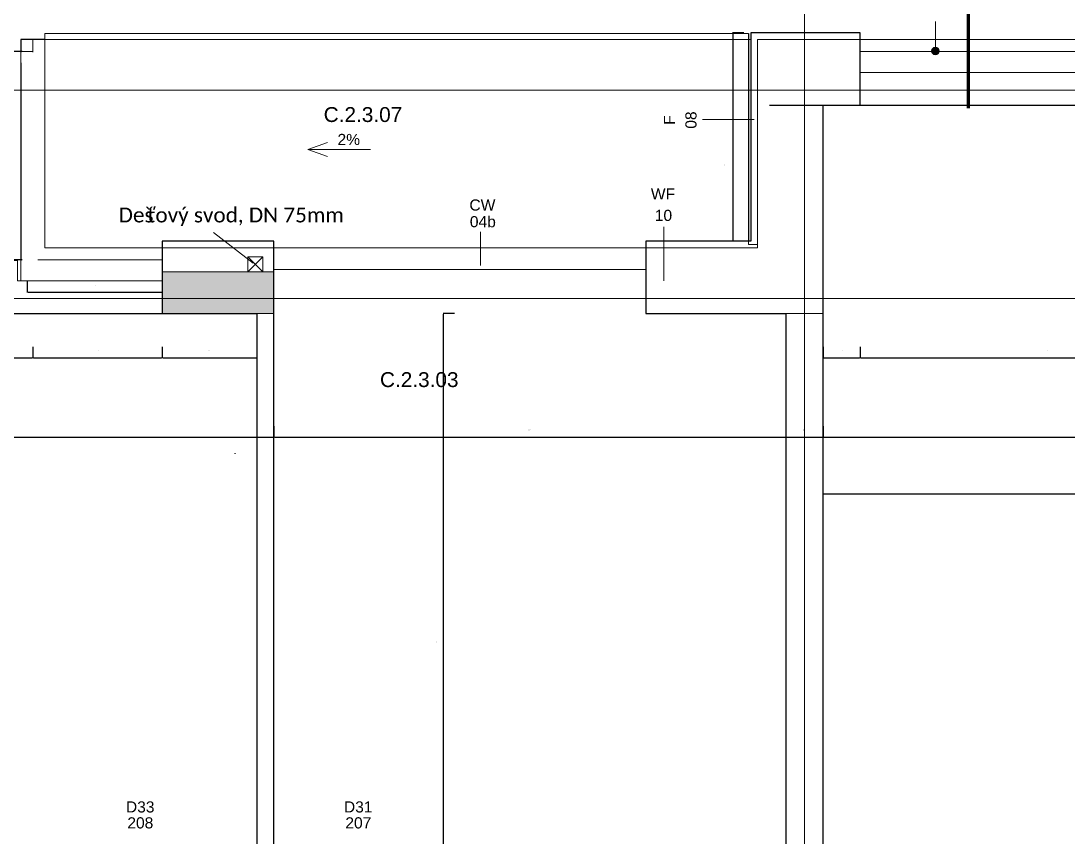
# Model space of a CAD drawing. Extents: x -47641 to 202, y -7675 to 12965.
# Drawn here: x -42100 to -35063, y 2630 to 8114 of the extents above; entities that cross this region are included whole.
import ezdxf

# ---------------------------------------------------------------- set-up
doc = ezdxf.new("R2010")
doc.units = 0
for name, color, linetype, lineweight in [('A-____-____-DIMS', 9, 'CONTINUOUS', 5), ('A-AREA-____-IDEN', 9, 'CONTINUOUS', 9), ('A-AREA-____-OTLN', 9, 'CONTINUOUS', 5), ('A-AREA-BNDY-OTLN', 9, 'CONTINUOUS', 5), ('A-DETL-____-THIN', 9, 'CONTINUOUS', 9), ('A-DOOR-____-IDEN', 9, 'CONTINUOUS', 9), ('A-FLOR-____-OTLN', 9, 'CONTINUOUS', 9), ('A-FLOR-____-OVHD', 9, 'CONTINUOUS', 25), ('A-GENM-____-IDEN', 9, 'CONTINUOUS', 9), ('A-WALL-____-IDEN', 9, 'CONTINUOUS', 9), ('A-WALL-____-MCUT', 9, 'CONTINUOUS', 25), ('A-WALL-____-PATT', 9, 'CONTINUOUS', 25), ('G-____-____-SYMB', 9, 'CONTINUOUS', 9), ('G-____-____-TEXT', 9, 'CONTINUOUS', 5), ('I-WALL-____-MCUT', 9, 'CONTINUOUS', 25), ('M-HVAC-DUCT-OTLN', 9, 'CONTINUOUS', 9), ('S-GRID-____-OTLN', 9, 'CONTINUOUS', 5)]:
    doc.layers.add(name, color=color, linetype=linetype, lineweight=lineweight)
doc.styles.add('Arial_1', font='Arial_1')
doc.styles.add('Arial_2', font='Arial_2')
doc.styles.add('Arial_B', font='Arial_B')
doc.styles.add('Calibri', font='Calibri')
doc.dimstyles.get("Standard").update_dxf_attribs({"dimtxt": 2.5, "dimasz": 2.5, "dimexe": 1.25, "dimexo": 0.625, "dimtad": 0, "dimtoh": 1, "dimdec": 4, "dimzin": 1, "dimdsep": 46, "dimtxsty": 'Standard', "dimcen": 0.09, "dimadec": 0, "dimazin": 0, "dimtfac": 1, "dimtdec": 4, "dimtofl": 0, "dimtmove": 0, "dimatfit": 3, "dimfxl": 1, "dimtolj": 1, "dimtzin": 0, "dimarcsym": 0})

# ---------------------------------------------------------------- blocks, each defined once
blk = doc.blocks.new('*D7')
at = {"layer": 'A-____-____-DIMS', "color": 0, "linetype": 'ByBlock', "lineweight": -2}
for p, q in [((-42057.4, 6364.8), (-42057.4, 6289.2)), ((-41149.9, 6364.8), (-41149.9, 6289.2)), ((-42052.4, 6290.5), (-41154.9, 6290.5))]:
    blk.add_line(p, q, dxfattribs=at)
for points in [[(-42057.4, 6290.5), (-42054.9, 6290.9), (-42054.9, 6290)], [(-41149.9, 6290.5), (-41152.4, 6290), (-41152.4, 6290.9)]]:
    blk.add_solid(points, dxfattribs=at)
at = {"layer": 'A-____-____-DIMS', "color": 0, "linetype": 'CONTINUOUS', "lineweight": -2, "insert": (-41603.7, 6338.7), "char_height": 2.5, "width": 13.611, "attachment_point": 5}
blk.add_mtext('907.5385', dxfattribs=at)
blk = doc.blocks.new('*D10')
at = {"layer": 'A-____-____-DIMS', "color": 0, "linetype": 'ByBlock', "lineweight": -2}
for p, q in [((-36459.9, 5923.8), (-36459.9, 5848.2)), ((-33944.9, 5923.8), (-33944.9, 5848.2)), ((-36454.9, 5849.4), (-33949.9, 5849.4))]:
    blk.add_line(p, q, dxfattribs=at)
for points in [[(-36459.9, 5849.4), (-36457.4, 5849.9), (-36457.4, 5849)], [(-33944.9, 5849.4), (-33947.4, 5849), (-33947.4, 5849.9)]]:
    blk.add_solid(points, dxfattribs=at)
at = {"layer": 'A-____-____-DIMS', "color": 0, "linetype": 'CONTINUOUS', "lineweight": -2, "insert": (-35202.4, 5897.7), "char_height": 2.5, "width": 15, "attachment_point": 5}
blk.add_mtext('2515.0093', dxfattribs=at)
blk = doc.blocks.new('*D11')
at = {"layer": 'A-____-____-DIMS', "color": 0, "linetype": 'ByBlock', "lineweight": -2}
for p, q in [((-36709.9, 5923.8), (-36709.9, 5848.2)), ((-36459.9, 5923.8), (-36459.9, 5848.2)), ((-36704.9, 5849.4), (-36464.9, 5849.4))]:
    blk.add_line(p, q, dxfattribs=at)
for points in [[(-36709.9, 5849.4), (-36707.4, 5849.9), (-36707.4, 5849)], [(-36459.9, 5849.4), (-36462.4, 5849), (-36462.4, 5849.9)]]:
    blk.add_solid(points, dxfattribs=at)
at = {"layer": 'A-____-____-DIMS', "color": 0, "linetype": 'CONTINUOUS', "lineweight": -2, "insert": (-36584.9, 5897.7), "char_height": 2.5, "width": 13.611, "attachment_point": 5}
blk.add_mtext('250.0000', dxfattribs=at)
blk = doc.blocks.new('*D76')
at = {"layer": 'A-____-____-DIMS', "color": 0, "linetype": 'ByBlock', "lineweight": -2}
for p, q in [((-37241.8, 8033.2), (-37317.5, 8033.2)), ((-37316.2, 8028.2), (-37316.2, 6638.2)), ((-37241.8, 6633.2), (-37317.5, 6633.2))]:
    blk.add_line(p, q, dxfattribs=at)
for points in [[(-37316.2, 8033.2), (-37315.8, 8030.7), (-37316.6, 8030.7)], [(-37316.2, 6633.2), (-37316.6, 6635.7), (-37315.8, 6635.7)]]:
    blk.add_solid(points, dxfattribs=at)
at = {"layer": 'A-____-____-DIMS', "color": 0, "linetype": 'CONTINUOUS', "lineweight": -2, "insert": (-37373.6, 7142.5), "char_height": 2.5, "width": 15.278, "attachment_point": 5, "rotation": 90}
blk.add_mtext('1400.0000', dxfattribs=at)
blk = doc.blocks.new('*D86')
at = {"layer": 'A-____-____-DIMS', "color": 0, "linetype": 'ByBlock', "lineweight": -2}
for p, q in [((-41149.9, 5923.8), (-41149.9, 5848.2)), ((-40514.9, 5923.8), (-40514.9, 5848.2)), ((-41144.9, 5849.4), (-40519.9, 5849.4))]:
    blk.add_line(p, q, dxfattribs=at)
for points in [[(-41149.9, 5849.4), (-41147.4, 5849.9), (-41147.4, 5849)], [(-40514.9, 5849.4), (-40517.4, 5849), (-40517.4, 5849.9)]]:
    blk.add_solid(points, dxfattribs=at)
at = {"layer": 'A-____-____-DIMS', "color": 0, "linetype": 'CONTINUOUS', "lineweight": -2, "insert": (-40832.4, 5897.8), "char_height": 2.5, "width": 13.611, "attachment_point": 5}
blk.add_mtext('635.0000', dxfattribs=at)
blk = doc.blocks.new('*D88')
at = {"layer": 'A-____-____-DIMS', "color": 0, "linetype": 'ByBlock', "lineweight": -2}
for p, q in [((-42091.5, 7908.2), (-42167.1, 7908.2)), ((-42165.9, 7903.2), (-42165.9, 6513.2)), ((-42091.5, 6508.2), (-42167.1, 6508.2))]:
    blk.add_line(p, q, dxfattribs=at)
for points in [[(-42165.9, 7908.2), (-42165.4, 7905.7), (-42166.3, 7905.7)], [(-42165.9, 6508.2), (-42166.3, 6510.7), (-42165.4, 6510.7)]]:
    blk.add_solid(points, dxfattribs=at)
at = {"layer": 'A-____-____-DIMS', "color": 0, "linetype": 'CONTINUOUS', "lineweight": -2, "insert": (-42214.1, 7208.2), "char_height": 2.5, "width": 15.278, "attachment_point": 5, "rotation": 90}
blk.add_mtext('1400.0000', dxfattribs=at)
blk = doc.blocks.new('*D196')
at = {"layer": 'A-____-____-DIMS', "color": 0, "linetype": 'ByBlock', "lineweight": -2}
for p, q in [((-44834.9, 5391.3), (-44834.9, 5315.7)), ((-40514.9, 5391.3), (-40514.9, 5315.7)), ((-44829.9, 5316.9), (-40519.9, 5316.9))]:
    blk.add_line(p, q, dxfattribs=at)
for points in [[(-44834.9, 5316.9), (-44832.4, 5317.3), (-44832.4, 5316.5)], [(-40514.9, 5316.9), (-40517.4, 5316.5), (-40517.4, 5317.3)]]:
    blk.add_solid(points, dxfattribs=at)
at = {"layer": 'A-____-____-DIMS', "color": 0, "linetype": 'CONTINUOUS', "lineweight": -2, "insert": (-42674.9, 5365.2), "char_height": 2.5, "width": 15.833, "attachment_point": 5}
blk.add_mtext('4320.0000', dxfattribs=at)
blk = doc.blocks.new('*D197')
at = {"layer": 'A-____-____-DIMS', "color": 0, "linetype": 'ByBlock', "lineweight": -2}
for p, q in [((-40514.9, 5391.3), (-40514.9, 5315.7)), ((-40399.9, 5391.3), (-40399.9, 5315.7)), ((-40509.9, 5316.9), (-40404.9, 5316.9))]:
    blk.add_line(p, q, dxfattribs=at)
for points in [[(-40514.9, 5316.9), (-40512.4, 5317.3), (-40512.4, 5316.5)], [(-40399.9, 5316.9), (-40402.4, 5316.5), (-40402.4, 5317.3)]]:
    blk.add_solid(points, dxfattribs=at)
at = {"layer": 'A-____-____-DIMS', "color": 0, "linetype": 'CONTINUOUS', "lineweight": -2, "insert": (-40660.5, 5206.1), "char_height": 2.5, "width": 12.5, "attachment_point": 5}
blk.add_mtext('115.0000', dxfattribs=at)
blk = doc.blocks.new('*D198')
at = {"layer": 'A-____-____-DIMS', "color": 0, "linetype": 'ByBlock', "lineweight": -2}
for p, q in [((-40399.9, 5391.3), (-40399.9, 5315.7)), ((-36959.9, 5391.3), (-36959.9, 5315.7)), ((-40394.9, 5316.9), (-36964.9, 5316.9))]:
    blk.add_line(p, q, dxfattribs=at)
for points in [[(-40399.9, 5316.9), (-40397.4, 5317.3), (-40397.4, 5316.5)], [(-36959.9, 5316.9), (-36962.4, 5316.5), (-36962.4, 5317.3)]]:
    blk.add_solid(points, dxfattribs=at)
at = {"layer": 'A-____-____-DIMS', "color": 0, "linetype": 'CONTINUOUS', "lineweight": -2, "insert": (-38679.9, 5365.2), "char_height": 2.5, "width": 16.111, "attachment_point": 5}
blk.add_mtext('3440.0000', dxfattribs=at)
blk = doc.blocks.new('*D199')
at = {"layer": 'A-____-____-DIMS', "color": 0, "linetype": 'ByBlock', "lineweight": -2}
for p, q in [((-36959.9, 5391.3), (-36959.9, 5315.7)), ((-36709.9, 5391.3), (-36709.9, 5315.7)), ((-36954.9, 5316.9), (-36714.9, 5316.9))]:
    blk.add_line(p, q, dxfattribs=at)
for points in [[(-36959.9, 5316.9), (-36957.4, 5317.3), (-36957.4, 5316.5)], [(-36709.9, 5316.9), (-36712.4, 5316.5), (-36712.4, 5317.3)]]:
    blk.add_solid(points, dxfattribs=at)
at = {"layer": 'A-____-____-DIMS', "color": 0, "linetype": 'CONTINUOUS', "lineweight": -2, "insert": (-36834.9, 5365.2), "char_height": 2.5, "width": 13.611, "attachment_point": 5}
blk.add_mtext('250.0000', dxfattribs=at)
blk = doc.blocks.new('*D200')
at = {"layer": 'A-____-____-DIMS', "color": 0, "linetype": 'ByBlock', "lineweight": -2}
for p, q in [((-36709.9, 5391.3), (-36709.9, 5315.7)), ((-32649.9, 5391.3), (-32649.9, 5315.7)), ((-36704.9, 5316.9), (-32654.9, 5316.9))]:
    blk.add_line(p, q, dxfattribs=at)
for points in [[(-36709.9, 5316.9), (-36707.4, 5317.3), (-36707.4, 5316.5)], [(-32649.9, 5316.9), (-32652.4, 5316.5), (-32652.4, 5317.3)]]:
    blk.add_solid(points, dxfattribs=at)
at = {"layer": 'A-____-____-DIMS', "color": 0, "linetype": 'CONTINUOUS', "lineweight": -2, "insert": (-34679.9, 5365.2), "char_height": 2.5, "width": 15.833, "attachment_point": 5}
blk.add_mtext('4060.0000', dxfattribs=at)
blk = doc.blocks.new('*D230')
at = {"layer": 'A-____-____-DIMS', "color": 0, "linetype": 'ByBlock', "lineweight": -2}
for p, q in [((-39187, 6148.2), (-39262.7, 6148.2)), ((-39261.4, 1743.2), (-39261.4, 6143.2)), ((-39335.8, 1738.2), (-39260.2, 1738.2))]:
    blk.add_line(p, q, dxfattribs=at)
for points in [[(-39261.4, 6148.2), (-39261, 6145.7), (-39261.8, 6145.7)], [(-39261.4, 1738.2), (-39261.8, 1740.7), (-39261, 1740.7)]]:
    blk.add_solid(points, dxfattribs=at)
at = {"layer": 'A-____-____-DIMS', "color": 0, "linetype": 'CONTINUOUS', "lineweight": -2, "insert": (-39309.7, 3943.2), "char_height": 2.5, "width": 15.556, "attachment_point": 5, "rotation": 90}
blk.add_mtext('4410.0000', dxfattribs=at)
blk = doc.blocks.new('*D264')
at = {"layer": 'A-____-____-DIMS', "color": 0, "linetype": 'ByBlock', "lineweight": -2}
for p, q in [((-44584.9, 5923.8), (-44584.9, 5848.2)), ((-42019.9, 5923.8), (-42019.9, 5848.2)), ((-44579.9, 5849.4), (-42024.9, 5849.4))]:
    blk.add_line(p, q, dxfattribs=at)
for points in [[(-44584.9, 5849.4), (-44582.4, 5849.9), (-44582.4, 5849)], [(-42019.9, 5849.4), (-42022.4, 5849), (-42022.4, 5849.9)]]:
    blk.add_solid(points, dxfattribs=at)
at = {"layer": 'A-____-____-DIMS', "color": 0, "linetype": 'CONTINUOUS', "lineweight": -2, "insert": (-43302.4, 5897.7), "char_height": 2.5, "width": 15.556, "attachment_point": 5}
blk.add_mtext('2565.0093', dxfattribs=at)
blk = doc.blocks.new('*D265')
at = {"layer": 'A-____-____-DIMS', "color": 0, "linetype": 'ByBlock', "lineweight": -2}
for p, q in [((-42019.9, 5923.8), (-42019.9, 5848.2)), ((-41149.9, 5923.8), (-41149.9, 5848.2)), ((-42014.9, 5849.4), (-41154.9, 5849.4))]:
    blk.add_line(p, q, dxfattribs=at)
for points in [[(-42019.9, 5849.4), (-42017.4, 5849.9), (-42017.4, 5849)], [(-41149.9, 5849.4), (-41152.4, 5849), (-41152.4, 5849.9)]]:
    blk.add_solid(points, dxfattribs=at)
at = {"layer": 'A-____-____-DIMS', "color": 0, "linetype": 'CONTINUOUS', "lineweight": -2, "insert": (-41584.9, 5897.7), "char_height": 2.5, "width": 13.611, "attachment_point": 5}
blk.add_mtext('869.9907', dxfattribs=at)

msp = doc.modelspace()

# ---------------------------------------------------------------- hatches: boundary and pattern name
at = {"layer": 'A-GENM-____-IDEN'}
h = msp.add_hatch(color=256, dxfattribs=at)
edge = h.paths.add_edge_path(flags=0)
edge.add_arc((-35955.02315, 7911.59964), 25, 0, 360)
at = {"layer": 'A-WALL-____-PATT', "lineweight": 5}
h = msp.add_hatch(dxfattribs=at)
h.set_pattern_fill('FP_4', color=256, style=0)
h.set_pattern_definition([])
h.paths.add_polyline_path([(-37313.92271, 6588.20564), (-37149.90222, 6588.20564), (-37149.90222, 6633.20564), (-37899.90222, 6633.20564), (-37899.90222, 6588.20564)], flags=0)
h.paths.add_polyline_path([(-40399.90222, 6588.20564), (-40399.90222, 6633.20564), (-41149.90222, 6633.20564), (-41149.90222, 6588.20564), (-40707.24104, 6588.20564)], flags=0)
h = msp.add_hatch(dxfattribs=at)
h.set_pattern_fill('FP_5', color=256, style=0)
h.set_pattern_definition([])
h.paths.add_polyline_path([(-40474.90222, 6428.20564), (-40399.90222, 6428.20564), (-40399.90222, 6588.20564), (-41149.90222, 6588.20564), (-41149.90222, 6428.20564), (-40574.90222, 6428.20564)], flags=0)
h.paths.add_polyline_path([(-40474.90222, 6428.51282), (-40574.90222, 6428.51282), (-40574.90222, 6528.51282), (-40474.90222, 6528.51282)], flags=0)
at = {"layer": 'A-WALL-____-PATT', "lineweight": 9}
msp.add_hatch(color=256, dxfattribs=at).paths.add_polyline_path([(-40399.90222, 6148.20564), (-40399.90222, 6428.20564), (-41149.90222, 6428.20564), (-41149.90222, 6148.20564), (-40514.90222, 6148.20564)], flags=0)

# ---------------------------------------------------------------- linework, layer by layer
at = {"layer": 'A-AREA-____-OTLN', "lineweight": 25}
for p, q in [((-37209.90222, 8028.20564), (-37209.90222, 6633.20564)), ((-42099.90222, 7988.20564), (-42099.90222, 7903.20564)), ((-41939.90222, 7988.20564), (-42099.90222, 7988.20564)), ((-42099.90222, 7833.20564), (-42099.90222, 6503.20564))]:
    msp.add_line(p, q, dxfattribs=at)
at = {"layer": 'A-AREA-BNDY-OTLN'}
for points in [[(-37149.90222, 6588.20564), (-37149.90222, 6610.70564), (-37209.90222, 6610.70564), (-37209.90222, 7768.20564), (-37209.90222, 8028.20564), (-41939.90222, 8028.20564), (-41939.90222, 7988.20564), (-42099.90222, 7988.20564), (-42099.90222, 7768.20564), (-42099.90222, 6368.20564), (-41149.90222, 6368.20564), (-41149.90222, 6588.20564), (-40457.40222, 6588.20564), (-40399.90222, 6588.20564), (-40399.90222, 6443.20564), (-37899.90222, 6443.20564), (-37899.90222, 6588.20564)], [(-44834.90222, 7548.20564), (-44834.90222, 168.20564), (-42742.40222, 168.20564), (-42334.90222, 168.20564), (-42334.90222, 1738.20564), (-40514.90222, 1738.20564), (-40514.90222, 6148.20564), (-41149.90222, 6148.20564), (-41149.90222, 6368.20564), (-41962.13262, 6368.20564), (-42122.44076, 6368.20564), (-42122.44076, 6503.20564), (-42379.90222, 6503.20564), (-42379.90222, 7768.20564), (-44584.90222, 7768.20564), (-44584.90222, 7548.20564)], [(-36709.90222, 6610.70564), (-36709.90222, 6368.20564), (-36709.90222, 6146.61036), (-36709.90222, 1680.70564), (-36709.90222, 280.70564), (-36709.90222, 238.20564), (-36244.90222, 238.20564), (-36244.90222, -476.79436), (-34309.90222, -476.79436), (-34309.90222, 1738.20564), (-32649.90222, 1738.20564), (-32649.90222, 6148.20564), (-33059.90222, 6148.20564), (-33059.90222, 6368.20564), (-34304.90222, 6368.20564), (-34304.90222, 7768.20564), (-36459.90222, 7768.20564), (-36459.90222, 7548.20564), (-36709.90222, 7548.20564)], [(-36959.90222, 6148.20564), (-37899.90222, 6148.20564), (-37899.90222, 6443.20564), (-40399.90222, 6443.20564), (-40399.90222, 6428.20564), (-40399.90222, 1738.20564), (-38777.40222, 1738.20564), (-37034.90222, 1738.20564), (-36959.90222, 1738.20564)]]:
    msp.add_lwpolyline(points, close=True, dxfattribs=at)
at = {"layer": 'A-DETL-____-THIN'}
for q in [(-40039.78984, 7297.7949), (-40039.78984, 7202.02926), (-39751.3468, 7249.91208)]:
    msp.add_line((-40171.3468, 7249.91208), q, dxfattribs=at)
at = {"layer": 'A-FLOR-____-OTLN'}
for p, q in [((-42019.90222, 7908.20564), (-42019.90222, 7988.20564)), ((-37194.90222, 7988.20564), (-41939.90222, 7988.20564)), ((-41939.90222, 7988.20564), (-41939.90222, 6588.20564)), ((-29784.90222, 7988.20564), (-36459.90222, 7988.20564)), ((-42019.89288, 7908.20564), (-44584.90222, 7908.20564)), ((-42019.89288, 7903.20564), (-42019.89288, 7908.20564)), ((-33944.89288, 7908.20564), (-36459.90222, 7908.20564)), ((-41939.90222, 6588.20564), (-41149.90222, 6588.20564)), ((-40399.90222, 6588.20564), (-37899.90222, 6588.20564)), ((-41149.90222, 6508.20564), (-41987.44076, 6508.20564))]:
    msp.add_line(p, q, dxfattribs=at)
at = {"layer": 'A-FLOR-____-OVHD'}
for p, q in [((-37069.89288, 7548.20564), (-34024.89288, 7548.20564)), ((-36709.89288, 7548.20564), (-36452.56484, 7548.20564)), ((-42379.89288, 6148.20564), (-41084.90222, 6148.20564)), ((-32999.90222, 4933.20564), (-36709.90222, 4933.20564))]:
    msp.add_line(p, q, dxfattribs=at)
at = {"layer": 'A-GENM-____-IDEN'}
msp.add_line((-35955.02315, 7911.59964), (-35955.02315, 8110.62646), dxfattribs=at)
msp.add_circle((-35955.02315, 7911.59964), 25, dxfattribs=at)
at = {"layer": 'A-WALL-____-IDEN'}
for p, q in [((-37172.40222, 7450.88521), (-37520.65004, 7450.88521)), ((-39010.66499, 6470.74956), (-39010.66499, 6696.88641)), ((-37779.0312, 6368.20564), (-37779.0312, 6730.29673))]:
    msp.add_line(p, q, dxfattribs=at)
at = {"layer": 'A-WALL-____-MCUT'}
for p, q in [((-36459.90222, 8033.20564), (-37194.90222, 8033.20564)), ((-37194.90222, 8033.20564), (-37194.90222, 6633.20564)), ((-36459.90222, 7548.20564), (-36459.90222, 8033.20564)), ((-36709.90222, 7548.20564), (-36459.90222, 7548.20564)), ((-36709.90222, 6148.20564), (-36709.90222, 7548.20564)), ((-41149.90222, 6633.20564), (-41149.90222, 6428.20564)), ((-40399.90222, 6633.20564), (-41149.90222, 6633.20564)), ((-40399.90222, 6428.20564), (-40399.90222, 6633.20564)), ((-37194.90222, 6633.20564), (-37899.90222, 6633.20564)), ((-37899.90222, 6633.20564), (-37899.90222, 6148.20564)), ((-37899.90222, 6148.20564), (-36959.90222, 6148.20564))]:
    msp.add_line(p, q, dxfattribs=at)
at = {"layer": 'A-WALL-____-MCUT', "lineweight": 9}
for p, q in [((-37149.90222, 7988.20564), (-36459.90222, 7988.20564)), ((-37149.90222, 6588.20564), (-37149.90222, 7988.20564)), ((-41149.90222, 6588.20564), (-40399.90222, 6588.20564)), ((-37149.90222, 6588.20564), (-37899.90222, 6588.20564)), ((-40399.90222, 6428.20564), (-41149.90222, 6428.20564)), ((-40399.90222, 6148.20564), (-40514.90222, 6148.20564)), ((-36959.90222, 6148.20564), (-36709.90222, 6148.20564))]:
    msp.add_line(p, q, dxfattribs=at)
at = {"layer": 'G-____-____-SYMB', "linetype": 'CONTINUOUS', "lineweight": 100}
msp.add_line((-35731.85053, 7527.83134), (-35731.85053, 9807.83086), dxfattribs=at)
at = {"layer": 'G-____-____-TEXT', "color": 250, "lineweight": 9}
msp.add_line((-40538.81019, 6486.1852), (-40806.75488, 6692.08519), dxfattribs=at)
at = {"layer": 'I-WALL-____-MCUT'}
for p, q in [((-41149.90222, 6428.20564), (-41149.90222, 6148.20564)), ((-40399.90222, 1738.20564), (-40399.90222, 6428.20564)), ((-41149.90222, 6148.20564), (-40514.90222, 6148.20564)), ((-40514.90222, 6148.20564), (-40514.90222, 1738.20564)), ((-36959.90222, 6148.20564), (-36959.90222, 1738.20564)), ((-36709.90222, 238.20564), (-36709.90222, 6148.20564))]:
    msp.add_line(p, q, dxfattribs=at)
at = {"layer": 'M-HVAC-DUCT-OTLN', "lineweight": 5}
for p, q in [((-40574.90222, 6428.51282), (-40574.90222, 6528.51282)), ((-40574.90222, 6528.51282), (-40474.90222, 6528.51282)), ((-40474.90222, 6528.51282), (-40574.90222, 6428.51282)), ((-40474.90222, 6428.51282), (-40574.90222, 6528.51282)), ((-40474.90222, 6528.51282), (-40474.90222, 6428.51282)), ((-40474.90222, 6428.51282), (-40574.90222, 6428.51282))]:
    msp.add_line(p, q, dxfattribs=at)
at = {"layer": 'S-GRID-____-OTLN', "linetype": 'CONTINUOUS', "lineweight": 9}
for p, q in [((-36834.90222, -6198.93533), (-36834.90222, 11487.43445)), ((-22634.82695, 7648.20564), (-46120.05674, 7648.20564)), ((-22634.82695, 6248.20564), (-46120.05674, 6248.20564))]:
    msp.add_line(p, q, dxfattribs=at)

# ---------------------------------------------------------------- texts
at = {"layer": 'A-AREA-____-IDEN', "lineweight": 5, "char_height": 100, "width": 455.5555556, "attachment_point": 1, "style": 'Arial_B'}
for s, insert in [('C.2.3.07', (-40065.5665, 7534.65206)), ('C.2.3.03', (-39687.347, 5753.66179))]:
    msp.add_mtext(s, dxfattribs=dict(at, insert=insert))
at = {"layer": 'A-DOOR-____-IDEN', "lineweight": 5, "char_height": 75, "attachment_point": 1, "style": 'Arial_2'}
for s, insert, width in [('D33', (-41394.66815, 2870.08852), 158.3333333), ('D31', (-39929.66815, 2870.08852), 141.6666667), ('208', (-41385.13847, 2763.04006), 150), ('207', (-39920.13847, 2763.04006), 150)]:
    msp.add_mtext(s, dxfattribs=dict(at, insert=insert, width=width))
at = {"layer": 'A-WALL-____-IDEN', "lineweight": 5, "char_height": 75, "attachment_point": 1, "rotation": 90, "style": 'Arial_1'}
for s, insert, width in [('F', (-37779.58884, 7415.91299), 33.3333333), ('08', (-37635.0752, 7389.41299), 91.6666667)]:
    msp.add_mtext(s, dxfattribs=dict(at, insert=insert, width=width))
at = {"layer": 'A-WALL-____-IDEN', "lineweight": 5, "char_height": 75, "attachment_point": 1}
for s, insert, width, style in [('WF', (-37867.00342, 6989.23553), 139.5833333, 'Arial_1'), ('CW', (-39086.23264, 6914.2188), 125, 'Arial_2'), ('10', (-37840.50342, 6844.72189), 75, 'Arial_1'), ('04b', (-39083.43264, 6802.38001), 158.3333333, 'Arial_2')]:
    msp.add_mtext(s, dxfattribs=dict(at, insert=insert, width=width, style=style))
at = {"layer": 'G-____-____-TEXT', "color": 7, "lineweight": 9, "attachment_point": 1}
for s, insert, char_height, width, style in [('2%', (-39972.59439, 7354.7547), 75, 125, 'Arial_1'), ('Deš', (-41443.15488, 6859.94977), 100, 644.4444444, 'Calibri'), ('ťový svod, DN 75mm', (-41250.00904, 6859.94977), 100, 1841.7047639, 'Calibri')]:
    msp.add_mtext(s, dxfattribs=dict(at, insert=insert, char_height=char_height, width=width, style=style))

# ---------------------------------------------------------------- dimensions: what is measured, and where the dimension line sits
at = {"layer": 'A-____-____-DIMS', "lineweight": 9}
for base, p1, p2, picture, middle in [((-37316.20491, 6633.20564), (-37241.20491, 8033.20564), (-37241.20491, 6633.20564), '*D76', (-37373.57214, 7142.47507)), ((-42165.85149, 6508.20564), (-42090.85149, 7908.20564), (-42090.85149, 6508.20564), '*D88', (-42214.14446, 7208.20564)), ((-39261.40456, 6148.20564), (-39336.40456, 1738.20564), (-39186.40456, 6148.20564), '*D230', (-39309.69753, 3943.20564))]:
    dim = msp.add_linear_dim(base=base, p1=p1, p2=p2, angle=90, dimstyle='Standard', dxfattribs=at)
    dim.commit()
    dim.dimension.update_dxf_attribs({"geometry": picture, "text_midpoint": middle})
for base, p1, p2, picture, middle in [((-41149.90222, 6290.45426), (-42057.44076, 6365.45426), (-41149.90222, 6365.45426), '*D7', (-41603.67149, 6338.74723)), ((-42019.89288, 5849.44688), (-44584.90222, 5924.44688), (-42019.89288, 5924.44688), '*D264', (-43302.39755, 5897.73986)), ((-41149.90222, 5849.44688), (-42019.89288, 5924.44688), (-41149.90222, 5924.44688), '*D265', (-41584.89755, 5897.73986)), ((-40514.90222, 5849.44688), (-41149.90222, 5924.44688), (-40514.90222, 5924.44688), '*D86', (-40832.40222, 5897.76544)), ((-36459.90222, 5849.44688), (-36709.90222, 5924.44688), (-36459.90222, 5924.44688), '*D11', (-36584.90222, 5897.73986)), ((-33944.89288, 5849.44688), (-36459.90222, 5924.44688), (-33944.89288, 5924.44688), '*D10', (-35202.39755, 5897.73986)), ((-40514.90222, 5316.9268), (-44834.90222, 5391.9268), (-40514.90222, 5391.9268), '*D196', (-42674.90222, 5365.24536)), ((-40399.90222, 5316.9268), (-40514.90222, 5391.9268), (-40399.90222, 5391.9268), '*D197', (-40660.45013, 5206.09182)), ((-36959.90222, 5316.9268), (-40399.90222, 5391.9268), (-36959.90222, 5391.9268), '*D198', (-38679.90222, 5365.24536)), ((-36709.90222, 5316.9268), (-36959.90222, 5391.9268), (-36709.90222, 5391.9268), '*D199', (-36834.90222, 5365.21978)), ((-32649.90222, 5316.9268), (-36709.90222, 5391.9268), (-32649.90222, 5391.9268), '*D200', (-34679.90222, 5365.21978))]:
    dim = msp.add_linear_dim(base=base, p1=p1, p2=p2, dimstyle='Standard', dxfattribs=at)
    dim.commit()
    dim.dimension.update_dxf_attribs({"geometry": picture, "text_midpoint": middle})

doc.saveas('drawing.dxf')
